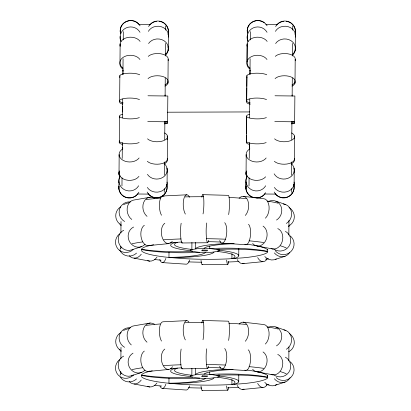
<?xml version="1.0" encoding="UTF-8"?>
<svg xmlns="http://www.w3.org/2000/svg" width="411" height="411" viewBox="0 0 411 411"><rect width="100%" height="100%" fill="white"/><g stroke="black" fill="none" stroke-linecap="round" stroke-linejoin="round"><path stroke-width="0.62" d="M122.308 147.703L122.303 148.284L122.308 147.487M122.329 145.114L122.339 144.107M122.971 70.656L122.976 70.081L122.956 72.233M122.951 73.245L122.94 74.257M249.991 73.245L249.991 73.405M118.877 188.937L118.933 181.903M119.005 174.593L119.164 155.373M119.282 142.715L119.498 116.462M119.858 75.593L119.637 101.846A10.588 2.651 0.5 0 0 122.704 104.086M120.135 43.715L119.976 62.934A10.588 7.419 0.5 0 0 123.007 69.156M120.772 248.182L120.793 246.276M120.911 232.929L121.009 221.493M122.612 112.013L122.663 106.464M122.678 104.651L122.694 102.791M123.238 39.903L123.31 31.647M121.969 185.854L122.036 177.824M122.206 158.456L122.344 142.56M122.56 117.849L122.719 99.061M122.935 74.468L123.074 58.732M120.752 374.005L120.777 371.467M120.891 358.757L120.988 347.321M165.109 95.455L165.114 94.992L165.109 95.522M165.71 25.939L165.674 30.106M164.261 192.389L164.292 188.695M164.41 175.096L164.523 161.975M164.719 139.725L164.878 121.266M165.109 96.174L165.253 78.013M165.448 55.988L165.556 43.443M164.857 124.107L164.862 123.577M165.463 54.817L165.474 53.641M167.2 168.931L167.087 182.499A10.588 9.217 0.5 0 1 166.753 186.08M167.488 136.01L167.292 159.509A10.588 5.374 0.5 0 1 164.169 163.968M164.462 123.187L167.585 123.166L167.837 96.004L147.965 95.778M167.96 83.135L168.15 59.636A10.588 5.374 0.5 0 0 160.788 53.779A10.588 5.374 0.5 0 0 148.237 56.369M168.243 50.214L168.356 36.646A10.588 9.217 0.5 0 0 160.917 26.617A10.588 9.217 0.5 0 0 148.356 31.349M169.003 252.313L168.957 257.394A43.145 6.006 0.5 0 0 204.755 253.068L205.464 252.477M168.983 378.141L168.936 383.222A43.145 6.006 0.5 0 0 204.735 378.896L205.443 378.305M191.86 249.436L191.927 242.444M191.839 375.264L191.906 368.271M195.508 242.48L195.451 248.835L196.109 248.162A46.453 6.463 0.5 0 1 227.504 243.528M195.487 368.307L195.43 374.657L196.088 373.989A46.453 6.463 0.5 0 1 229.831 369.278M209.754 246.071L209.733 248.614L214.254 248.393A46.453 6.463 0.5 0 1 267.7 251.342M209.733 371.898L209.713 374.442L214.234 374.221A46.453 6.463 0.5 0 1 267.679 377.17L267.7 375.264M219.017 248.974L219.006 250.242L222.875 250.695A46.453 6.463 0.5 0 1 234.147 258.473M218.996 374.801L218.986 376.07L222.854 376.522A46.453 6.463 0.5 0 1 234.126 384.3M231.968 253.551L231.927 258.632A43.145 6.006 0.5 0 0 220.959 251.902L217.594 251.491M231.948 379.379L231.907 384.46A43.145 6.006 0.5 0 0 220.938 377.73L217.573 377.319M238.76 255.55L238.822 248.557M238.74 381.372L238.796 375.022M245.917 188.937L245.978 182.474A10.588 10.249 0.5 0 1 246.785 177.228M246.045 174.593L246.204 155.373M246.328 141.446L246.543 116.462M246.682 100.459L246.898 75.593M247.021 61.799L247.181 43.715M245.917 188.798L245.978 181.903M246.328 142.715L246.395 135.065M246.405 133.791L246.543 117.849A10.588 2.831 0.5 0 1 246.574 117.109M246.805 87.754L246.682 101.846A10.588 2.651 0.5 0 0 250.258 104.209M246.816 86.469L246.898 76.862A10.588 2.651 0.5 0 0 246.919 77.556M250.011 70.872L250.022 70.081L249.986 73.944M249.009 185.854L249.081 177.824M249.246 158.456L249.385 142.56M249.6 117.849L249.765 99.061M249.98 74.468L250.114 58.732M250.284 39.903L250.356 31.647M249.359 146.486L249.343 148.212M249.39 143.218L249.369 145.294L249.374 144.955M267.72 249.436L267.695 252.174A63.52 8.837 0.5 0 1 243.338 257.815L228.968 258.843A63.52 8.837 0.5 0 1 180.352 258.411L166.003 257.132A63.52 8.837 0.5 0 1 141.744 251.059L141.764 248.753A63.52 8.837 0.5 0 1 153.673 244.761M288.835 235.056L288.969 220.44M288.82 360.884L288.943 346.905M291.902 124.107L291.908 123.644M292.149 95.455L292.154 94.992L292.149 95.522M292.719 30.106L292.755 25.939M291.307 192.389L291.337 188.695M291.456 175.096L291.569 161.975M291.759 139.725L291.923 121.266M292.149 96.174L292.298 78.013M292.488 55.988L292.601 43.443M294.245 168.931L294.132 182.499A10.588 9.217 0.5 0 1 293.793 186.08M294.528 136.01L294.333 159.509A10.588 5.374 0.5 0 1 291.209 163.968M291.502 123.187L294.63 123.166L294.877 96.004L275.005 95.778M295 83.135L295.196 59.636A10.588 5.374 0.5 0 0 287.834 53.779A10.588 5.374 0.5 0 0 275.283 56.369M295.283 50.214L295.396 36.646A10.588 9.217 0.5 0 0 287.957 26.617A10.588 9.217 0.5 0 0 275.396 31.349M249.657 111.931L167.529 112.208M214.003 252.092L213.345 252.76A46.453 6.463 0.5 0 1 171.176 257.594M213.982 377.92L213.324 378.588A46.453 6.463 0.5 0 1 171.156 383.422M167.585 123.166L164.59 123.064M294.63 123.166L291.63 123.064M203.995 248.45L204.704 247.859A43.145 6.006 0.5 0 1 234.167 243.672M203.974 374.272L204.683 373.681A43.145 6.006 0.5 0 1 233.022 369.54M141.651 246.61L131.751 249.837A10.588 9.684 71.9 0 1 119.108 243.754A10.588 9.684 71.9 0 1 123.701 230.278M275.247 259.454L285.147 256.223M131.731 375.664L141.631 372.433M275.226 385.282L285.126 382.05M150.169 197.218L134.438 199.926A10.588 8.318 80.2 0 0 127.235 207.868A10.588 8.318 80.2 0 0 131.787 219.464M150.149 323.041L134.418 325.753A10.588 8.318 80.2 0 0 127.266 333.362A10.588 8.318 80.2 0 0 131.279 344.916M148.073 245.644L168.561 243.641M242.521 263.662L263.009 261.658M148.052 371.472L168.541 369.468M242.5 389.489L262.989 387.481M169.794 242.844L180.486 242.079A63.52 8.837 0.5 0 1 181.713 242.022M170.385 368.626L180.465 367.907A63.52 8.837 0.5 0 1 181.693 367.85M162.951 195.965L186.805 194.804M199.725 252.313L195.199 252.529A46.453 6.463 0.5 0 1 141.754 249.58M186.784 320.631L162.931 321.792A10.588 4.012 87.2 0 0 159.432 329.262A10.588 4.012 87.2 0 0 161.487 341.079M199.705 378.135L195.179 378.356A46.453 6.463 0.5 0 1 141.733 375.407M216.859 249.477L220.933 249.297A43.145 6.006 0.5 0 1 267.7 251.702M192.595 251.45L188.526 251.63A43.145 6.006 0.5 0 1 141.759 249.225M216.838 375.3L220.913 375.125A43.145 6.006 0.5 0 1 267.679 377.524M192.574 377.277L188.505 377.452A43.145 6.006 0.5 0 1 141.738 375.053M182.032 242.983L207.622 242.742M202.14 264.622L227.725 264.381M182.011 368.811L207.601 368.569M202.12 390.45L227.704 390.209M147.739 121.584L167.611 121.81L164.59 121.836M274.784 121.584L294.651 121.81L291.63 121.836M265.819 24.624L277.368 24.727M139.416 24.629L150.323 24.727M264.345 194.002L275.894 194.105M137.3 194.002L148.849 194.105M202.767 194.655L228.346 195.348A10.588 1.367 -88.4 0 1 229.451 202.772A10.588 1.367 -88.4 0 1 228.614 214.614M202.746 320.477L228.326 321.176A10.588 1.367 -88.4 0 1 229.43 328.6A10.588 1.367 -88.4 0 1 228.593 340.442M222.068 243.132L245.896 244.72M162.443 262.608L186.275 264.191A10.588 4.012 -86.2 0 0 189.692 260.029M222.048 368.96L245.876 370.547M162.427 388.431L186.255 390.018A10.588 4.012 -86.2 0 0 189.671 385.857M243.214 196.335L263.667 198.703A10.588 6.381 -83.4 0 1 269.071 206.528A10.588 6.381 -83.4 0 1 265.398 218.2M243.194 322.162L263.651 324.531A10.588 6.381 -83.4 0 1 269.051 332.35A10.588 6.381 -83.4 0 1 265.378 344.028M190.935 250.736L186.584 250.232A46.453 6.463 0.5 0 1 175.312 242.449M190.915 376.563L186.563 376.06A46.453 6.463 0.5 0 1 175.292 368.277M192.153 249.472L188.5 249.02A43.145 6.006 0.5 0 1 177.531 242.29M192.132 375.294L188.479 374.847A43.145 6.006 0.5 0 1 177.511 368.117M257.45 246.055L273.135 249.045M134.073 258.149L149.758 261.139M257.43 371.883L273.115 374.873M134.053 383.977L149.738 386.967M275.909 201.179L285.758 204.586M275.889 327.007L285.737 330.413M277.749 354.405A10.588 8.318 -79.2 0 1 282.08 367.717A10.588 8.318 -79.2 0 1 271.008 374.349M263.04 351.939A10.588 8.318 -79.2 0 1 265.259 367.193A10.588 8.318 -79.2 0 1 252.631 369.325M185.34 339.912A10.588 4.012 87.2 0 1 183.614 325.589A10.588 4.012 87.2 0 1 188.855 322.008M124.6 347.31A10.588 10.393 43.9 0 1 130.436 327.752M121.204 350.84A10.588 10.393 43.9 0 1 121.204 332.412M147.01 342.204A10.588 8.318 80.2 0 1 143.706 328.132A10.588 8.318 80.2 0 1 154.454 324.202M121.091 351.477A10.588 9.684 -70.9 0 1 119.591 349.35M289.457 333.645A10.588 10.393 43.9 0 1 288.656 351.77M269.061 384.511A84.697 11.785 0.5 0 1 266.081 384.943M238.38 387.398A84.697 11.785 0.5 0 1 227.802 387.83M201.744 388.041A84.697 11.785 0.5 0 1 188.433 387.712M161.636 386.063A84.697 11.785 0.5 0 1 154.243 385.313M120.048 375.228A84.697 11.785 0.5 0 1 121.373 373.46M132.039 369.602A84.697 11.785 0.5 0 1 142.72 367.717M163.742 365.615A84.697 11.785 0.5 0 1 180.989 364.768M206.399 364.521A84.697 11.785 0.5 0 1 225.454 365.045M249.051 366.633A84.697 11.785 0.5 0 1 263.708 368.348M280.446 371.672A84.697 11.785 0.5 0 1 286.272 373.825M123.567 330.444A84.697 11.785 0.5 0 1 129.429 328.399M146.218 325.368A84.697 11.785 0.5 0 1 160.269 323.966M185.161 322.727A84.697 11.785 0.5 0 1 203.584 322.558M228.989 323.257A84.697 11.785 0.5 0 1 246.215 324.413M267.196 326.884A84.697 11.785 0.5 0 1 277.846 328.959M152.275 370.84A63.52 8.837 0.5 0 0 141.744 374.575L141.723 376.882A63.52 8.837 0.5 0 0 165.982 382.96L180.331 384.239A63.52 8.837 0.5 0 0 228.948 384.67L243.317 383.643A63.52 8.837 0.5 0 0 267.674 378.002L267.695 375.695A63.52 8.837 0.5 0 0 246.795 370.034M207.992 367.491A63.52 8.837 0.5 0 1 220.892 367.881M208.459 366.088A10.588 1.372 89.5 0 1 206.435 364.054A10.588 1.372 89.5 0 1 206.733 348.816M182.366 368.451A10.588 1.372 89.5 0 1 180.686 362.276A10.588 1.372 89.5 0 1 181.143 349.057M239.11 324.125A10.588 6.381 -83.4 0 1 247.869 326.57A10.588 6.381 -83.4 0 1 245.3 341.274M201.801 322.938A10.588 1.367 -88.4 0 1 203.722 324.639A10.588 1.367 -88.4 0 1 203.013 339.748M202.469 390.137A10.588 1.372 89.5 0 1 201.005 386.165M228.655 387.239A10.588 1.372 89.5 0 1 226.589 385.919M283.909 329.884A10.588 9.684 -70.9 0 1 291.527 338.294A10.588 9.684 -70.9 0 1 286.339 349.283M268.404 327.3A10.588 9.684 -70.9 0 1 280.888 331.98A10.588 9.684 -70.9 0 1 276.49 345.877M172.553 366.684A10.588 6.381 84.4 0 1 162.653 364.5A10.588 6.381 84.4 0 1 164.801 349.083M149.676 371.051A10.588 6.381 84.4 0 1 141.399 364.326A10.588 6.381 84.4 0 1 144.312 351.086M133.59 374.935A10.588 10.393 -42.9 0 1 118.178 375.012A10.588 10.393 -42.9 0 1 119.591 359.656M136.539 378.921A10.588 10.393 -42.9 0 1 120.366 377.087M165.844 384.27A10.588 4.012 -86.2 0 1 159.977 385.986M276.932 384.439A10.588 9.684 71.9 0 1 264.792 382.41M290.058 377.74A10.588 9.684 71.9 0 1 274.337 378.762M144.985 370.157A10.588 9.684 71.9 0 1 130.215 368.585A10.588 9.684 71.9 0 1 133.02 353.167M132.876 375.125A10.588 9.684 71.9 0 1 119.37 370.208A10.588 9.684 71.9 0 1 123.68 356.106M244.134 389.109A10.588 6.381 84.4 0 1 237.152 385.405M267.309 384.347A10.588 6.381 84.4 0 1 257.64 383.401M141.256 380.021A10.588 8.318 -79.2 0 1 129.213 381.526M156.94 383.006A10.588 8.318 -79.2 0 1 147.621 386.489M290.104 361.665A10.588 10.393 -42.9 0 1 291.43 376.789A10.588 10.393 -42.9 0 1 276.213 377.601M285.398 357.18A10.588 10.393 -42.9 0 1 288.933 372.104A10.588 10.393 -42.9 0 1 273.695 374.724M248.208 349.812A10.588 4.012 -86.2 0 1 250.237 362.856A10.588 4.012 -86.2 0 1 244.864 370.147M224.694 348.518A10.588 4.012 -86.2 0 1 225.85 363.807A10.588 4.012 -86.2 0 1 219.623 366.391M277.769 228.578A10.588 8.318 -79.2 0 1 282.1 241.889A10.588 8.318 -79.2 0 1 271.029 248.521M263.061 226.112A10.588 8.318 -79.2 0 1 265.28 241.365A10.588 8.318 -79.2 0 1 252.652 243.497M185.356 214.085A10.588 4.012 87.2 0 1 183.804 199.001A10.588 4.012 87.2 0 1 189.497 197.229M161.508 215.251A10.588 4.012 87.2 0 1 159.586 202.14A10.588 4.012 87.2 0 1 164.01 196.309M124.62 221.488A10.588 10.393 43.9 0 1 130.457 201.924M121.224 225.017A10.588 10.393 43.9 0 1 120.747 206.851M147.03 216.381A10.588 8.318 80.2 0 1 143.727 202.304A10.588 8.318 80.2 0 1 154.474 198.379M121.111 225.649A10.588 9.684 -70.9 0 1 119.868 223.985M289.832 224.935A10.588 10.393 43.9 0 1 288.65 226.764M289 207.524A10.588 10.393 43.9 0 1 288.676 225.947M268.501 258.771A84.697 11.785 0.5 0 1 265.485 259.202M239.074 261.535A84.697 11.785 0.5 0 1 227.822 262.002M201.765 262.213A84.697 11.785 0.5 0 1 188.454 261.889M161.02 260.178A84.697 11.785 0.5 0 1 154.264 259.49M120.069 249.4A84.697 11.785 0.5 0 1 121.394 247.633M132.059 243.774A84.697 11.785 0.5 0 1 142.74 241.894M163.763 239.793A84.697 11.785 0.5 0 1 181.004 238.94M206.42 238.693A84.697 11.785 0.5 0 1 225.475 239.217M249.071 240.805A84.697 11.785 0.5 0 1 263.728 242.521M280.466 245.845A84.697 11.785 0.5 0 1 286.292 247.997M123.588 204.621A84.697 11.785 0.5 0 1 129.45 202.572M146.239 199.541A84.697 11.785 0.5 0 1 160.29 198.138M185.181 196.9A84.697 11.785 0.5 0 1 203.604 196.73M229.009 197.429A84.697 11.785 0.5 0 1 246.235 198.585M267.217 201.056A84.697 11.785 0.5 0 1 277.867 203.132M208.012 241.663A63.52 8.837 0.5 0 1 220.913 242.053M246.816 244.206A63.52 8.837 0.5 0 1 267.715 249.867M208.48 240.265A10.588 1.372 89.5 0 1 206.456 238.231A10.588 1.372 89.5 0 1 206.754 222.988M182.386 242.624A10.588 1.372 89.5 0 1 180.706 236.448A10.588 1.372 89.5 0 1 181.164 223.23M239.125 198.297A10.588 6.381 -83.4 0 1 247.89 200.743A10.588 6.381 -83.4 0 1 245.321 215.451M201.822 197.116A10.588 1.367 -88.4 0 1 203.743 198.811A10.588 1.367 -88.4 0 1 203.034 213.92M202.489 264.309A10.588 1.372 89.5 0 1 201.02 260.338M228.675 261.411A10.588 1.372 89.5 0 1 226.61 260.096M283.302 203.974A10.588 9.684 -70.9 0 1 291.502 212.133A10.588 9.684 -70.9 0 1 286.359 223.456M268.424 201.477A10.588 9.684 -70.9 0 1 280.908 206.152A10.588 9.684 -70.9 0 1 276.511 220.049M172.286 241.314A10.588 6.381 84.4 0 1 162.545 238.38A10.588 6.381 84.4 0 1 164.821 223.255M149.696 245.223A10.588 6.381 84.4 0 1 141.42 238.498A10.588 6.381 84.4 0 1 144.333 225.259M133.221 249.503A10.588 10.393 -42.9 0 1 118.014 248.984A10.588 10.393 -42.9 0 1 119.611 233.833M136.56 253.094A10.588 10.393 -42.9 0 1 119.858 250.304M165.864 258.442A10.588 4.012 -86.2 0 1 159.776 259.536M276.403 258.935A10.588 9.684 71.9 0 1 264.812 256.582M289.812 252.369A10.588 9.684 71.9 0 1 274.358 252.935M145.006 244.329A10.588 9.684 71.9 0 1 130.04 242.475A10.588 9.684 71.9 0 1 133.606 227.047M244.155 263.287A10.588 6.381 84.4 0 1 237.173 259.577M267.33 258.519A10.588 6.381 84.4 0 1 257.661 257.574M141.276 254.193A10.588 8.318 -79.2 0 1 129.234 255.699M156.961 257.178A10.588 8.318 -79.2 0 1 147.641 260.661M290.125 235.842A10.588 10.393 -42.9 0 1 290.88 251.568A10.588 10.393 -42.9 0 1 275.149 250.551M285.419 231.357A10.588 10.393 -42.9 0 1 288.954 246.276A10.588 10.393 -42.9 0 1 273.716 248.896M248.542 224.272A10.588 4.012 -86.2 0 1 250.181 237.471A10.588 4.012 -86.2 0 1 244.884 244.324M224.714 222.69A10.588 4.012 -86.2 0 1 225.87 237.979A10.588 4.012 -86.2 0 1 219.644 240.569M265.65 176.812A10.588 7.419 0.5 0 1 252.364 179.761A10.588 7.419 0.5 0 1 246.379 170.894M266.148 157.983A10.588 7.419 0.5 0 1 250.15 160.352A10.588 7.419 0.5 0 1 249.862 148.88M275.087 78.604A10.588 5.374 0.5 0 1 290.721 76.816A10.588 5.374 0.5 0 1 292.016 84.954M275.627 26.54A10.588 10.588 0 0 1 295.083 34.601M291.378 23.417A10.588 10.588 0 0 1 295.226 34.288M276.88 24.943A10.588 10.588 0 0 1 283.554 21.321M286.318 21.321A10.588 10.588 0 0 1 290.931 23.093M294.99 81.774A10.588 5.215 0.5 0 1 292.016 86.13M295.18 59.318A10.588 5.215 0.5 0 1 295.196 60.679M293.803 168.022A10.588 9.217 0.5 0 1 294.199 172.199M275.611 43.52A10.588 9.217 0.5 0 1 291.111 40.761A10.588 9.217 0.5 0 1 292.478 54.488M294.528 137.274A10.588 5.374 0.5 0 1 294.492 138.677M295.283 47.835A10.588 9.124 0.5 0 1 292.478 55.3M295.124 33.568A10.588 9.124 0.5 0 1 295.396 37.118M293.783 184.539A10.588 10.588 0 0 1 275.072 193.668M293.783 184.313A10.588 10.588 0 0 1 274.188 192.035M250.258 102.976A10.588 2.831 0.5 0 1 250.597 98.625A10.588 2.831 0.5 0 1 266.544 99.647M246.919 76.328A10.588 2.831 0.5 0 1 254.157 73.307A10.588 2.831 0.5 0 1 266.765 74.781M294.333 158.471A10.588 5.215 0.5 0 1 286.873 164.025A10.588 5.215 0.5 0 1 274.368 161.297M291.599 132.964A10.588 5.215 0.5 0 1 290.161 140.839A10.588 5.215 0.5 0 1 274.563 138.836M249.77 144.513A10.588 2.831 0.5 0 1 246.353 141.98M294.132 182.027A10.588 9.124 0.5 0 1 286.852 191.742A10.588 9.124 0.5 0 1 274.363 187.457M291.137 163.455A10.588 9.124 0.5 0 1 289.868 177.398A10.588 9.124 0.5 0 1 274.158 173.827M250.052 68.134A10.588 7.552 0.5 0 1 251.332 56.661A10.588 7.552 0.5 0 1 267.001 59.497M247.186 45.688A10.588 7.552 0.5 0 1 254.579 37.493A10.588 7.552 0.5 0 1 267.16 41.413M247.509 33.224A10.588 10.203 0.5 0 1 255.873 20.812M256.418 20.73A10.588 10.203 0.5 0 1 259.182 20.73M259.726 20.817A10.588 10.203 0.5 0 1 264.247 22.754M247.967 41.645A10.588 10.203 0.5 0 1 247.592 34.837M264.725 194.162A10.588 10.249 0.5 0 1 256.536 198.025M254.332 197.819A10.588 10.249 0.5 0 1 245.963 186.26M247.967 41.095A10.588 10.249 0.5 0 1 253.186 27.922A10.588 10.249 0.5 0 1 267.047 32.289M247.509 33.101A10.588 10.249 0.5 0 1 254.008 21.141A10.588 10.249 0.5 0 1 267.104 25.826M246.204 156.504A10.588 7.552 0.5 0 1 246.246 154.536M246.723 176.509A10.588 7.552 0.5 0 1 246.379 171.659M247.186 46.469A10.588 7.419 0.5 0 1 247.181 44.527L247.021 62.934A10.588 7.419 0.5 0 0 250.052 69.156M265.655 192.672A10.588 10.203 0.5 0 1 252.996 197.29A10.588 10.203 0.5 0 1 245.963 186.132M265.712 185.772A10.588 10.203 0.5 0 1 251.285 189.625A10.588 10.203 0.5 0 1 247.278 175.723M266.174 142.54A10.588 2.651 0.5 0 1 253.541 143.706A10.588 2.651 0.5 0 1 246.353 140.752M266.39 117.556A10.588 2.651 0.5 0 1 250.7 118.301A10.588 2.651 0.5 0 1 249.652 114.273M138.944 176.386A10.588 7.419 0.5 0 1 125.643 179.854A10.588 7.419 0.5 0 1 119.334 170.894M139.103 157.983A10.588 7.419 0.5 0 1 123.11 160.352A10.588 7.419 0.5 0 1 122.817 148.88M148.042 78.604A10.588 5.374 0.5 0 1 163.676 76.816A10.588 5.374 0.5 0 1 164.975 84.954M148.587 26.54A10.588 10.588 0 0 1 168.042 34.601M164.338 23.417A10.588 10.588 0 0 1 168.186 34.288M149.84 24.943A10.588 10.588 0 0 1 151.448 23.417M151.89 23.093A10.588 10.588 0 0 1 156.509 21.321M159.273 21.321A10.588 10.588 0 0 1 163.891 23.093M167.945 81.774A10.588 5.215 0.5 0 1 164.975 86.13M168.14 59.318A10.588 5.215 0.5 0 1 168.15 60.679M166.763 168.022A10.588 9.217 0.5 0 1 167.159 172.199M148.571 43.52A10.588 9.217 0.5 0 1 164.066 40.761A10.588 9.217 0.5 0 1 165.433 54.488M167.107 136.354A10.588 5.374 0.5 0 1 167.025 139.586M167.965 46.664A10.588 9.124 0.5 0 1 165.433 55.3M168.351 34.735A10.588 9.124 0.5 0 1 168.356 37.118M166.738 184.539A10.588 10.588 0 0 1 148.027 193.668M166.738 184.313A10.588 10.588 0 0 1 147.148 192.035M123.218 102.976A10.588 2.831 0.5 0 1 123.552 98.625A10.588 2.831 0.5 0 1 139.504 99.647M119.873 76.328A10.588 2.831 0.5 0 1 127.112 73.307A10.588 2.831 0.5 0 1 139.719 74.781M167.292 158.471A10.588 5.215 0.5 0 1 159.828 164.025A10.588 5.215 0.5 0 1 147.323 161.297M164.554 132.964A10.588 5.215 0.5 0 1 163.121 140.839A10.588 5.215 0.5 0 1 147.518 138.836M119.498 117.849A10.588 2.831 0.5 0 1 119.529 117.109M122.73 144.513A10.588 2.831 0.5 0 1 119.313 141.98M167.087 182.027A10.588 9.124 0.5 0 1 159.812 191.742A10.588 9.124 0.5 0 1 147.318 187.457M164.097 163.455A10.588 9.124 0.5 0 1 163.105 177.218A10.588 9.124 0.5 0 1 147.431 174.362M123.007 68.134A10.588 7.552 0.5 0 1 124.292 56.661A10.588 7.552 0.5 0 1 139.961 59.497M120.14 45.688A10.588 7.552 0.5 0 1 127.538 37.493A10.588 7.552 0.5 0 1 140.12 41.413M120.613 33.743A10.588 10.203 0.5 0 1 128.833 20.812M129.378 20.73A10.588 10.203 0.5 0 1 132.137 20.73M132.681 20.817A10.588 10.203 0.5 0 1 139.159 24.639M120.921 41.645A10.588 10.203 0.5 0 1 120.207 36.404M119.873 77.556A10.588 2.651 0.5 0 1 119.858 76.862M118.933 182.474A10.588 10.249 0.5 0 1 118.979 179.797M119.077 179.273A10.588 10.249 0.5 0 1 119.74 177.228M137.68 194.162A10.588 10.249 0.5 0 1 125.175 197.177A10.588 10.249 0.5 0 1 118.923 186.26M120.921 41.095A10.588 10.249 0.5 0 1 126.141 27.922A10.588 10.249 0.5 0 1 140.007 32.289M120.613 33.62A10.588 10.249 0.5 0 1 126.706 21.244A10.588 10.249 0.5 0 1 140.064 25.826M119.164 156.504A10.588 7.552 0.5 0 1 119.205 154.536M119.678 176.509A10.588 7.552 0.5 0 1 119.334 171.659M120.14 46.469A10.588 7.419 0.5 0 1 120.135 44.527M138.872 192.199A10.588 10.203 0.5 0 1 126.213 197.372A10.588 10.203 0.5 0 1 118.923 186.132M138.671 185.772A10.588 10.203 0.5 0 1 124.245 189.625A10.588 10.203 0.5 0 1 120.233 175.723M139.129 142.54A10.588 2.651 0.5 0 1 126.501 143.706A10.588 2.651 0.5 0 1 119.313 140.752M139.35 117.556A10.588 2.651 0.5 0 1 123.66 118.301A10.588 2.651 0.5 0 1 122.606 114.273M190.298 250.068L190.293 250.597C199.443 253.243 209.964 253.335 219.161 250.854L219.161 250.325C210.016 247.684 199.489 247.586 190.298 250.068M190.278 375.895L190.272 376.425C199.422 379.07 209.944 379.163 219.14 376.682L219.14 376.152C209.995 373.507 199.469 373.414 190.278 375.895M202.361 250.027L201.652 250.761L206.99 250.91L207.699 250.171L202.361 250.027M202.34 375.854L201.631 376.589L206.969 376.733L207.678 375.998L202.34 375.854"/></g></svg>
